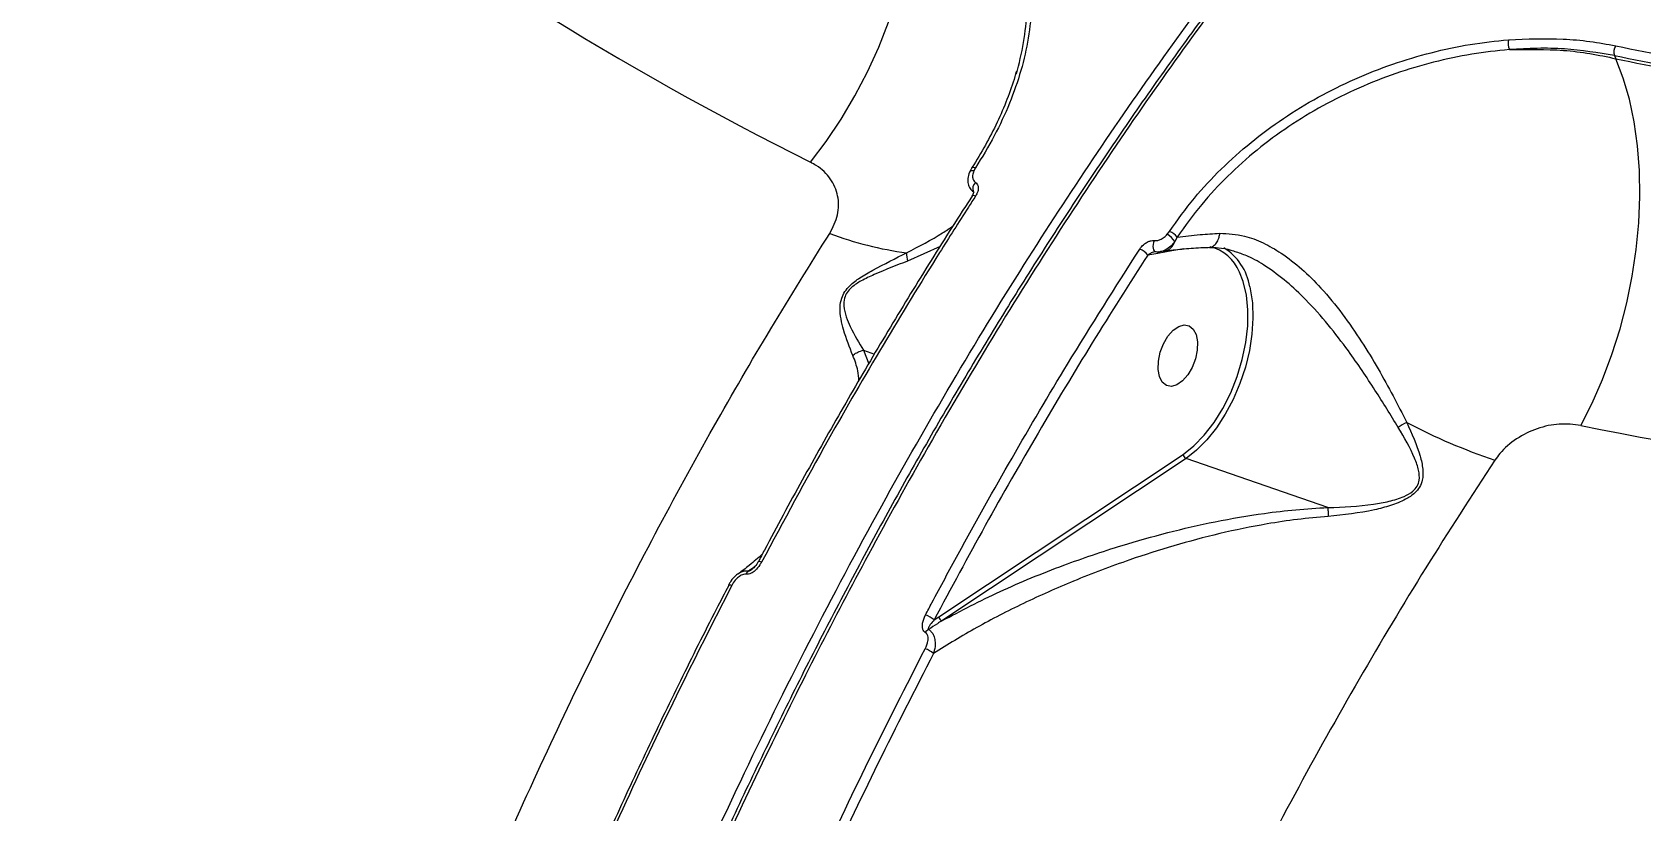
# Model space of a CAD drawing. Header units: millimetres. Extents: x -8607 to 7621, y -5747 to 4382.
# Drawn here: x 4551.7 to 4778, y -564.5 to -455 of the extents above; entities that cross this region are included whole.
import ezdxf

# ---------------------------------------------------------------- set-up
doc = ezdxf.new("R2010")
doc.units = ezdxf.units.MM
doc.layers.add('DIKOM_ОБЪЕКТ', color=7, linetype='Continuous')
doc.layers.add('DIKOM_РАЗМЕР_ОБЪЕКТА', color=7, linetype='Continuous')
doc.styles.add('style1', font='arial.ttf', dxfattribs={"width": 0.8})
doc.dimstyles.new('1-50', dxfattribs={"dimtxt": 300, "dimasz": 200, "dimexe": 100, "dimexo": 0, "dimgap": 100, "dimtad": 1, "dimtxsty": 'style1', "dimcen": 200, "dimclrd": 7, "dimclre": 7, "dimclrt": 7, "dimadec": 1, "dimazin": 2, "dimtfac": 1, "dimtmove": 0, "dimatfit": 2, "dimfxl": 0, "dimlwd": 25, "dimlwe": 18, "dimarcsym": 0})

# ---------------------------------------------------------------- blocks, each defined once
blk = doc.blocks.new('*D11')
at = {"layer": 'Defpoints', "color": 0, "transparency": 16777216}
for p in [(7619.37, -165.15), (-6826.53, -739.39), (7619.37, -5647.14)]:
    blk.add_point(p, dxfattribs=at)
at = {"layer": 'DIKOM_РАЗМЕР_ОБЪЕКТА', "color": 7, "lineweight": 18, "transparency": 16777216}
for p, q in [((7619.37, -165.15), (7619.37, -5747.14)), ((-6826.53, -739.39), (-6826.53, -5747.14))]:
    blk.add_line(p, q, dxfattribs=at)
at = {"layer": 'DIKOM_РАЗМЕР_ОБЪЕКТА', "color": 7, "lineweight": 25, "transparency": 16777216}
blk.add_line((-6626.53, -5647.14), (7419.37, -5647.14), dxfattribs=at)
at = {"layer": 'DIKOM_РАЗМЕР_ОБЪЕКТА', "color": 7, "transparency": 16777216}
for points in [[(-6626.53, -5613.8), (-6626.53, -5680.47), (-6826.53, -5647.14)], [(7419.37, -5613.8), (7419.37, -5680.47), (7619.37, -5647.14)]]:
    blk.add_solid(points, dxfattribs=at)
at = {"layer": 'DIKOM_РАЗМЕР_ОБЪЕКТА', "color": 7, "transparency": 16777216, "insert": (396.42, -5393.96), "char_height": 300, "attachment_point": 5, "style": 'style1'}
blk.add_mtext('14400', dxfattribs=at)
blk = doc.blocks.new('*D13')
at = {"layer": 'Defpoints', "color": 0, "transparency": 16777216}
for p in [(-5326.53, -191.39), (6073.47, -191.39), (6073.47, -4959.53)]:
    blk.add_point(p, dxfattribs=at)
at = {"layer": 'DIKOM_РАЗМЕР_ОБЪЕКТА', "color": 7, "lineweight": 18, "transparency": 16777216}
for p, q in [((-5326.53, -191.39), (-5326.53, -5059.53)), ((6073.47, -191.39), (6073.47, -5059.53))]:
    blk.add_line(p, q, dxfattribs=at)
at = {"layer": 'DIKOM_РАЗМЕР_ОБЪЕКТА', "color": 7, "lineweight": 25, "transparency": 16777216}
blk.add_line((-5126.53, -4959.53), (5873.47, -4959.53), dxfattribs=at)
at = {"layer": 'DIKOM_РАЗМЕР_ОБЪЕКТА', "color": 7, "transparency": 16777216}
for points in [[(-5126.53, -4926.2), (-5126.53, -4992.86), (-5326.53, -4959.53)], [(5873.47, -4926.2), (5873.47, -4992.86), (6073.47, -4959.53)]]:
    blk.add_solid(points, dxfattribs=at)
at = {"layer": 'DIKOM_РАЗМЕР_ОБЪЕКТА', "color": 7, "transparency": 16777216, "insert": (373.47, -4706.36), "char_height": 300, "attachment_point": 5, "style": 'style1'}
blk.add_mtext('11400', dxfattribs=at)

msp = doc.modelspace()

# ---------------------------------------------------------------- linework, layer by layer
at = {"layer": 'DIKOM_ОБЪЕКТ', "color": 7, "linetype": 'Continuous', "lineweight": 15}
for p, q in [((4774.277, -458.329), (4774.448, -458.775)), ((4683.887, -474.151), (4683.876, -474.173)), ((4684.392, -474.142), (4684.169, -474.558)), ((4711.384, -483.466), (4711.687, -483.078)), ((4712.783, -483.861), (4712.433, -484.486)), ((4679.439, -485.167), (4674.86, -487.236)), ((4710.068, -486.145), (4708.637, -486.384)), ((4709.72, -485.903), (4709.818, -485.9)), ((4712.036, -485.814), (4710.068, -486.145)), ((4710.55, -485.86), (4710.988, -485.803)), ((4713.688, -485.521), (4712.036, -485.814)), ((4668.674, -499.78), (4669.389, -501.674)), ((4668.674, -499.78), (4670.189, -500.303)), ((4679.262, -537.243), (4713.613, -514.419)), ((4714.028, -514.991), (4679.677, -537.815)), ((4713.613, -514.419), (4713.907, -514.215)), ((4733.963, -521.882), (4714.028, -514.991)), ((4649.658, -532.819), (4649.652, -532.837)), ((4678.577, -537.7), (4679.262, -537.243))]:
    msp.add_line(p, q, dxfattribs=at)
at = {"layer": 'DIKOM_ОБЪЕКТ', "color": 7, "linetype": 'Continuous', "lineweight": 15, "flags": 128}
for points in [[(4661.188, -473.336), (4663.405, -470.396), (4665.493, -467.28), (4667.431, -464.016), (4669.202, -460.634), (4670.79, -457.165), (4672.181, -453.64), (4673.361, -450.092), (4674.321, -446.553), (4675.051, -443.054), (4675.544, -439.629), (4675.796, -436.308), (4675.806, -433.121), (4675.572, -430.098), (4675.097, -427.267), (4674.385, -424.652)], [(4769.523, -510.336), (4771.139, -507.191), (4772.608, -503.863), (4773.917, -500.382), (4775.052, -496.781), (4776.005, -493.092), (4776.765, -489.349), (4777.327, -485.586), (4777.685, -481.837), (4777.836, -478.137), (4777.779, -474.519), (4777.513, -471.016), (4777.042, -467.661), (4776.37, -464.483), (4775.502, -461.512), (4774.448, -458.775)], [(4684.169, -474.558), (4683.996, -474.544), (4683.845, -474.555), (4683.722, -474.59), (4683.632, -474.647), (4683.585, -474.714)], [(4684.392, -474.142), (4684.252, -474.101), (4684.127, -474.081), (4684.023, -474.082), (4683.944, -474.103), (4683.891, -474.146), (4683.887, -474.151)], [(4684.425, -478.084), (4684.277, -478.041), (4684.148, -478.02), (4684.042, -478.023), (4683.965, -478.05), (4683.92, -478.097)], [(4709.524, -484.359), (4709.433, -484.612), (4709.377, -484.89), (4709.362, -485.169), (4709.388, -485.429), (4709.453, -485.647), (4709.552, -485.805), (4709.677, -485.892), (4709.72, -485.903)], [(4713.907, -514.215), (4715.129, -513.224), (4716.591, -511.722), (4717.962, -509.95), (4719.21, -507.95), (4720.305, -505.77), (4721.22, -503.464), (4721.933, -501.087), (4722.427, -498.696), (4722.689, -496.349), (4722.715, -494.103), (4722.502, -492.012), (4722.056, -490.127), (4721.536, -488.791)], [(4722.99, -490.856), (4723.055, -491.138), (4723.353, -493.107), (4723.433, -495.241), (4723.292, -497.492), (4722.933, -499.811), (4722.364, -502.149), (4721.598, -504.455), (4720.65, -506.678), (4719.543, -508.771), (4718.298, -510.688), (4716.945, -512.387), (4715.511, -513.832), (4714.028, -514.991)], [(4711.251, -504.72), (4710.679, -504.249), (4710.283, -503.477), (4710.096, -502.465), (4710.133, -501.296), (4710.391, -500.064), (4710.848, -498.869), (4711.469, -497.809), (4712.203, -496.968), (4712.989, -496.416), (4713.766, -496.196), (4714.469, -496.326), (4715.041, -496.797), (4715.437, -497.57), (4715.624, -498.582), (4715.587, -499.751), (4715.329, -500.982), (4714.872, -502.177), (4714.251, -503.237), (4713.517, -504.078), (4712.731, -504.631), (4711.954, -504.851), (4711.251, -504.72)], [(4654.321, -529.559), (4654.174, -529.514), (4654.05, -529.487), (4653.951, -529.479), (4653.883, -529.491), (4653.848, -529.521), (4653.847, -529.523)], [(4650.126, -532.866), (4649.987, -532.823), (4649.867, -532.795), (4649.771, -532.784), (4649.702, -532.791), (4649.662, -532.815), (4649.658, -532.819)]]:
    msp.add_lwpolyline(points, dxfattribs=at)
at = {"layer": 'DIKOM_ОБЪЕКТ', "color": 7, "linetype": 'Continuous', "lineweight": 15}
for centre, radius, start, end in [((4865.655, -63.628), 457.894, 221.22159, 243.47816), ((4761.747, -456.596), 2.433, 168.58174, 201.79423), ((4775.781, -457.822), 1.587, 147.34616, 198.63862), ((4860.957, -42.632), 423.269, 258.20608, 260.38607), ((4860.983, -43.069), 424.215, 258.20608, 260.38607), ((4861.23, -43.285), 424.456, 258.20236, 260.39627), ((4685.157, -477.016), 1.127, 131.78376, 206.26975), ((4681.123, -438.066), 48.434, 249.17971, 262.40944), ((4709.588, -486.363), 3.408, 33.41163, 58.19285), ((4710.848, -485.412), 2.48, 38.70588, 70.22909), ((4677.943, -486.288), 3.225, 176.22007, 197.08889), ((4706.71, -487.844), 2.417, 37.16586, 70.9648), ((4710.541, -486.215), 0.478, 137.66503, 171.57552), ((4710.646, -484), 1.851, 281.80963, 344.79087), ((4715.98, -491.042), 5.994, 22.062, 76.38614), ((4715.096, -492.149), 7.999, 9.30159, 58.17997), ((4747.388, -515.251), 5.811, 113.69861, 127.35161), ((4784.692, -434.201), 85.476, 242.36998, 251.42336), ((4866.854, -34.896), 485.301, 258.43035, 279.83692), ((4714.283, -514.369), 0.672, 184.28835, 247.69013), ((4653.204, -531.637), 1.127, 132.68701, 161.3008), ((4676.22, -540.367), 3.56, 48.52858, 71.14124), ((4679.932, -537.193), 0.672, 184.28909, 247.6901), ((4678.44, -540.17), 1.301, 119.96036, 147.01005), ((4676.066, -545.386), 3.859, 50.76031, 70.83141)]:
    msp.add_arc(centre, radius, start, end, dxfattribs=at)
for points, knots in [([(4689.662, -1104.351), (4687.377, -1103.219), (4681.383, -1100.248), (4672.055, -1094.506), (4662.068, -1087.104), (4652.81, -1078.918), (4644.489, -1070.327), (4636.835, -1061.207), (4629.89, -1051.759), (4622.956, -1041.022), (4616.14, -1028.869), (4609.686, -1015.4), (4603.995, -1001.508), (4599.163, -987.697), (4594.995, -973.689), (4591.48, -959.722), (4588.267, -944.379), (4585.473, -927.585), (4583.273, -909.581), (4581.792, -891.545), (4580.994, -874.072), (4580.781, -856.755), (4581.093, -839.843), (4581.951, -821.873), (4583.442, -802.838), (4585.624, -783.088), (4588.356, -763.695), (4591.482, -745.254), (4595.017, -727.288), (4598.861, -710.019), (4603.474, -691.422), (4608.972, -671.537), (4615.371, -650.798), (4622.18, -630.767), (4629.126, -612.014), (4636.329, -594.024), (4643.65, -576.988), (4651.831, -559.186), (4660.942, -540.717), (4670.881, -522.036), (4680.993, -504.338), (4690.926, -488.088), (4700.895, -472.795), (4710.747, -458.6), (4720.862, -444.83), (4727.773, -436.138), (4731.297, -431.707)], [0, 0, 0, 0, 0.0156509, 0.0410528, 0.0664547, 0.0899044, 0.1133542, 0.1348277, 0.1563011, 0.1771003, 0.2025022, 0.227904, 0.2513538, 0.2748036, 0.2962771, 0.3177505, 0.3385497, 0.3639515, 0.3893534, 0.4128032, 0.436253, 0.4577264, 0.4791999, 0.4999991, 0.5244807, 0.5489623, 0.5715463, 0.5941304, 0.614795, 0.6354597, 0.6554668, 0.6808687, 0.7062706, 0.7297205, 0.7531703, 0.7746438, 0.7961173, 0.8169165, 0.8423185, 0.8677204, 0.8911702, 0.9146201, 0.9360936, 0.9575671, 0.9783663, 1, 1, 1, 1]), ([(4732.651, -431.954), (4731.753, -433.053), (4728.676, -436.817), (4723.507, -443.468), (4717.158, -451.879), (4710.928, -460.472), (4704.822, -469.215), (4698.84, -478.113), (4692.979, -487.166), (4687.238, -496.378), (4681.613, -505.752), (4676.104, -515.29), (4670.71, -524.995), (4665.427, -534.869), (4660.256, -544.917), (4655.201, -555.13), (4650.278, -565.473), (4645.51, -575.905), (4640.908, -586.397), (4636.474, -596.945), (4632.207, -607.551), (4628.104, -618.221), (4624.163, -628.957), (4620.383, -639.763), (4616.764, -650.64), (4613.305, -661.593), (4610.004, -672.625), (4606.863, -683.734), (4603.889, -694.892), (4601.096, -706.051), (4598.494, -717.173), (4596.087, -728.245), (4593.871, -739.272), (4591.846, -750.258), (4590.01, -761.209), (4588.363, -772.126), (4586.904, -783.012), (4585.633, -793.871), (4584.551, -804.706), (4583.657, -815.518), (4582.952, -826.288), (4582.441, -836.974), (4582.126, -847.532), (4582.008, -857.945), (4582.085, -868.213), (4582.358, -878.342), (4582.825, -888.336), (4583.488, -898.198), (4584.345, -907.93), (4585.397, -917.534), (4586.646, -927.014), (4588.091, -936.373), (4589.732, -945.599), (4591.562, -954.661), (4593.576, -963.521), (4595.769, -972.157), (4598.139, -980.566), (4600.687, -988.753), (4603.413, -996.721), (4606.318, -1004.473), (4609.402, -1012.01), (4612.666, -1019.335), (4616.112, -1026.449), (4619.741, -1033.354), (4623.552, -1040.047), (4627.533, -1046.51), (4631.671, -1052.716), (4635.951, -1058.641), (4640.368, -1064.283), (4644.927, -1069.638), (4649.601, -1074.718), (4652.831, -1077.868), (4654.437, -1079.434)], [0, 0, 0, 0, 0.0060017, 0.0205531, 0.0351089, 0.0495914, 0.0640071, 0.0783724, 0.0927037, 0.1070175, 0.1213299, 0.1356542, 0.1500045, 0.1643971, 0.1788482, 0.1933742, 0.2079329, 0.2224373, 0.2368698, 0.251247, 0.2655853, 0.2799011, 0.2942108, 0.3085292, 0.3228687, 0.3372456, 0.3516763, 0.3661771, 0.3807369, 0.3952719, 0.4097248, 0.4241176, 0.4384667, 0.4527885, 0.4670994, 0.4814156, 0.4957482, 0.5101134, 0.5245276, 0.539007, 0.55356, 0.5681114, 0.5825887, 0.5970011, 0.6113649, 0.6256965, 0.6400123, 0.6543285, 0.6686579, 0.6830149, 0.6974158, 0.711877, 0.7264145, 0.7409716, 0.7554762, 0.7699106, 0.7842911, 0.798634, 0.8129556, 0.827272, 0.8415976, 0.8559449, 0.8703302, 0.8847694, 0.8992787, 0.9138366, 0.9283625, 0.9428083, 0.9571929, 0.9715322, 0.9858424, 1, 1, 1, 1]), ([(4733.16, -431.891), (4730.606, -435.083), (4724.802, -442.334), (4715.946, -454.139), (4706.396, -467.579), (4696.875, -481.811), (4687.221, -497.148), (4678.026, -512.712), (4669.642, -527.817), (4662.193, -542.013), (4655.026, -556.42), (4647.856, -571.694), (4640.699, -587.938), (4633.707, -604.898), (4627.086, -622.16), (4620.888, -639.596), (4615.429, -656.198), (4610.527, -672.327), (4606.017, -688.408), (4601.763, -705.018), (4597.791, -722.228), (4594.158, -739.932), (4590.991, -757.677), (4588.318, -775.329), (4586.246, -791.892), (4584.664, -807.761), (4583.497, -823.289), (4582.724, -839.023), (4582.38, -854.943), (4582.488, -870.664), (4583.102, -887.496), (4584.372, -905.301), (4586.184, -921.442), (4588.147, -934.794), (4590.204, -946.586), (4592.805, -959.122), (4596.128, -972.578), (4599.993, -985.869), (4604.438, -998.955), (4609.379, -1011.516), (4614.496, -1022.827), (4619.682, -1032.951), (4625.343, -1042.849), (4631.915, -1053), (4639.525, -1063.165), (4647.103, -1072.071), (4652.355, -1077.173), (4654.733, -1079.483)], [0, 0, 0, 0, 0.0171743, 0.039018, 0.0608996, 0.0842999, 0.1077468, 0.1327047, 0.1550631, 0.1746845, 0.1943334, 0.2165248, 0.2387561, 0.2614025, 0.2855807, 0.3081702, 0.3308016, 0.3511318, 0.3714925, 0.393684, 0.4159152, 0.4385616, 0.4627398, 0.4853293, 0.5079607, 0.5282909, 0.5486516, 0.5704975, 0.5923813, 0.6143903, 0.636438, 0.664243, 0.6921263, 0.7089593, 0.7258096, 0.7476555, 0.7695393, 0.7929439, 0.8163951, 0.8400293, 0.8637115, 0.8833263, 0.9029684, 0.9282908, 0.9536132, 0.9789947, 1, 1, 1, 1]), ([(4685.274, -430.974), (4686.321, -432.297), (4688.253, -434.735), (4690.229, -438.745), (4691.552, -442.749), (4692.275, -446.965), (4692.391, -451.35), (4691.923, -455.852), (4690.886, -460.435), (4689.264, -465.049), (4687.146, -469.65), (4685.309, -472.646), (4684.392, -474.142)], [0, 0, 0, 0, 0.1166812, 0.2150846, 0.3137979, 0.4122009, 0.510061, 0.6082268, 0.7060845, 0.8039539, 0.9021323, 1, 1, 1, 1]), ([(4690.155, -460.97), (4690.532, -459.474), (4691.286, -456.476), (4691.704, -452.071), (4691.59, -447.778), (4690.871, -443.648), (4689.566, -439.727), (4687.621, -435.799), (4685.723, -433.411), (4684.694, -432.115)], [0, 0, 0, 0, 0.1384921, 0.2774224, 0.4159196, 0.5553263, 0.6951731, 0.8345826, 1, 1, 1, 1]), ([(4711.687, -483.078), (4712.818, -481.487), (4714.993, -478.425), (4718.896, -474.255), (4723.086, -470.503), (4727.664, -467.112), (4732.57, -464.131), (4737.727, -461.576), (4743.06, -459.469), (4748.495, -457.854), (4753.966, -456.678), (4757.566, -456.302), (4759.362, -456.114)], [0, 0, 0, 0, 0.1070822, 0.2059729, 0.3051836, 0.4040767, 0.5033365, 0.6029167, 0.7021785, 0.8013468, 0.9008323, 1, 1, 1, 1]), ([(4759.362, -456.114), (4761.951, -456.006), (4765.867, -455.843), (4770.845, -456.304), (4773.242, -456.745), (4774.444, -456.965)], [0, 0, 0, 0, 0.4927635, 0.7454697, 1, 1, 1, 1]), ([(4759.488, -457.499), (4757.727, -457.682), (4754.2, -458.048), (4748.837, -459.195), (4743.51, -460.773), (4738.284, -462.832), (4733.231, -465.33), (4728.426, -468.245), (4723.942, -471.56), (4719.84, -475.23), (4716.018, -479.309), (4713.89, -482.304), (4712.783, -483.861)], [0, 0, 0, 0, 0.0992791, 0.1988747, 0.2981529, 0.3974211, 0.4970075, 0.5962723, 0.6950874, 0.794221, 0.893033, 1, 1, 1, 1]), ([(4774.277, -458.329), (4771.963, -457.952), (4768.462, -457.38), (4763.424, -457.27), (4760.803, -457.422), (4759.488, -457.499)], [0, 0, 0, 0, 0.492808, 0.7454984, 1, 1, 1, 1]), ([(4759.488, -457.499), (4762.053, -457.461), (4765.932, -457.404), (4770.87, -458.005), (4773.252, -458.518), (4774.448, -458.775)], [0, 0, 0, 0, 0.4927819, 0.7454818, 1, 1, 1, 1]), ([(4690.154, -460.514), (4690.087, -460.775), (4689.749, -462.097), (4688.863, -464.508), (4687.499, -467.729), (4685.819, -470.932), (4684.594, -473.082), (4683.864, -474.136), (4683.851, -474.156)], [0, 0, 0, 0, 0.0571387, 0.2900459, 0.5244765, 0.7598688, 0.9955439, 1, 1, 1, 1]), ([(4663.907, -483.337), (4664.343, -482.472), (4665.228, -480.711), (4665.179, -477.981), (4664.126, -475.573), (4662.583, -474.091), (4661.469, -473.488), (4661.188, -473.336)], [0, 0, 0, 0, 0.21870849, 0.44478182, 0.67940976, 0.9191985, 1, 1, 1, 1]), ([(4683.596, -474.719), (4683.557, -474.804), (4683.394, -475.155), (4683.291, -475.783), (4683.378, -476.544), (4683.694, -477.19), (4684.064, -477.457), (4684.238, -477.584)], [0, 0, 0, 0, 0.0862, 0.3544743, 0.5868755, 0.8047701, 1, 1, 1, 1]), ([(4683.976, -474.02), (4683.891, -474.141), (4683.735, -474.363), (4683.655, -474.612), (4683.619, -474.724)], [0, 0, 0, 0, 0.5466684, 1, 1, 1, 1]), ([(4684.169, -474.558), (4684.096, -474.77), (4683.963, -475.157), (4684.004, -475.661), (4684.164, -475.999), (4684.337, -476.125), (4684.406, -476.176)], [0, 0, 0, 0, 0.3467093, 0.6312456, 0.8513066, 1, 1, 1, 1]), ([(4684.406, -476.176), (4684.439, -476.197), (4684.565, -476.28), (4684.736, -476.508), (4684.832, -476.927), (4684.755, -477.485), (4684.539, -477.878), (4684.425, -478.084)], [0, 0, 0, 0, 0.0579486, 0.2245, 0.4300547, 0.7004928, 1, 1, 1, 1]), ([(4683.937, -478.107), (4683.475, -478.811), (4681.03, -482.537), (4676.715, -489.451), (4671.008, -498.838), (4665.443, -508.368), (4660.017, -518.047), (4656.159, -525.105), (4654.148, -528.978), (4653.861, -529.53)], [0, 0, 0, 0, 0.0432861, 0.2293133, 0.4148953, 0.5998205, 0.7843167, 0.9692258, 1, 1, 1, 1]), ([(4684.425, -478.084), (4684.085, -478.612), (4682.382, -481.247), (4677.991, -488.166), (4671.372, -499.016), (4662.971, -513.472), (4657.416, -523.802), (4654.321, -529.559)], [0, 0, 0, 0, 0.0321573, 0.1607921, 0.4182836, 0.6757752, 1, 1, 1, 1]), ([(4684.137, -477.476), (4684.139, -477.484), (4684.143, -477.501), (4684.127, -477.654), (4684.066, -477.856), (4683.961, -478.012), (4683.911, -478.087)], [0, 0, 0, 0, 0.2143011, 0.4442781, 0.7333919, 1, 1, 1, 1]), ([(4574.751, -935.395), (4574.231, -933.57), (4572.822, -928.625), (4570.803, -920.263), (4568.668, -910.337), (4566.798, -900.14), (4565.186, -889.727), (4563.838, -879.117), (4562.573, -866.552), (4561.561, -851.874), (4561.013, -835.147), (4561.038, -818.225), (4561.609, -801.393), (4562.703, -784.517), (4564.284, -767.754), (4566.411, -750.444), (4569.123, -732.61), (4572.44, -714.375), (4576.268, -696.248), (4580.52, -678.521), (4585.207, -661.039), (4590.265, -643.948), (4595.892, -626.569), (4602.113, -608.949), (4608.919, -591.23), (4616.116, -573.912), (4623.567, -557.259), (4631.316, -541.112), (4639.276, -525.589), (4647.38, -510.795), (4655.558, -496.693), (4661.122, -487.792), (4663.907, -483.337)], [0, 0, 0, 0, 0.0148363, 0.0402008, 0.0655653, 0.0910448, 0.1165244, 0.141812, 0.1671279, 0.2049211, 0.2428091, 0.2795665, 0.3164109, 0.3518229, 0.3873126, 0.4222067, 0.4600617, 0.4980115, 0.5348286, 0.5717326, 0.6072017, 0.6427483, 0.6776981, 0.7156472, 0.7536911, 0.7905992, 0.8275942, 0.8631503, 0.8987839, 0.9338189, 0.9668784, 1, 1, 1, 1]), ([(4674.725, -486.076), (4676.477, -485.167), (4678.813, -483.957), (4680.764, -482.622), (4681.252, -482.289)], [0, 0, 0, 0, 0.750182, 1, 1, 1, 1]), ([(4709.524, -484.359), (4709.662, -484.364), (4709.94, -484.374), (4710.445, -484.201), (4710.95, -483.9), (4711.247, -483.604), (4711.384, -483.466)], [0, 0, 0, 0, 0.2096764, 0.4181568, 0.729856, 1, 1, 1, 1]), ([(4712.783, -483.861), (4713.834, -483.731), (4715.702, -483.498), (4717.834, -483.378), (4718.767, -483.326)], [0, 0, 0, 0, 0.5623929, 1, 1, 1, 1]), ([(4717.331, -485.283), (4717.339, -485.285), (4717.521, -485.323), (4717.876, -485.135), (4718.321, -484.713), (4718.614, -484.103), (4718.732, -483.611), (4718.762, -483.369), (4718.767, -483.326)], [0, 0, 0, 0, 0.0114402, 0.2656713, 0.5199028, 0.7741353, 0.959682, 1, 1, 1, 1]), ([(4718.767, -483.326), (4719.924, -483.384), (4721.953, -483.485), (4724.867, -484.61), (4727.58, -486.144), (4730.319, -488.289), (4733.214, -491.163), (4736.044, -494.628), (4738.706, -498.495), (4741.063, -502.389), (4743.172, -506.215), (4744.426, -508.692), (4745.052, -509.93)], [0, 0, 0, 0, 0.1044896, 0.1833863, 0.2623378, 0.3558367, 0.4494206, 0.5631928, 0.6770793, 0.784506, 0.8924056, 1, 1, 1, 1]), ([(4667.166, -500.5), (4666.7, -499.356), (4666.071, -497.81), (4665.465, -495.392), (4665.292, -493.917), (4665.486, -492.569), (4666, -491.511), (4666.878, -490.498), (4668.253, -489.478), (4670.985, -487.919), (4673.156, -486.849), (4674.725, -486.076)], [0, 0, 0, 0, 0.2657862, 0.3593773, 0.4543063, 0.5177528, 0.5632827, 0.6085748, 0.6803153, 0.7688732, 1, 1, 1, 1]), ([(4677.37, -536.998), (4677.674, -536.424), (4679.194, -533.554), (4683.194, -526.135), (4689.506, -514.892), (4697.975, -500.524), (4704.09, -490.915), (4707.499, -485.559)], [0, 0, 0, 0, 0.0321573, 0.1607921, 0.4182836, 0.6757752, 1, 1, 1, 1]), ([(4708.637, -486.384), (4706.018, -490.481), (4700.777, -498.68), (4693.168, -511.386), (4685.73, -524.362), (4680.963, -533.252), (4678.577, -537.7)], [0, 0, 0, 0, 0.2491447, 0.4986289, 0.7491418, 1, 1, 1, 1]), ([(4707.499, -485.559), (4707.537, -485.503), (4707.718, -485.237), (4708.103, -484.84), (4708.642, -484.507), (4709.123, -484.343), (4709.39, -484.353), (4709.524, -484.359)], [0, 0, 0, 0, 0.0843516, 0.4026499, 0.6518232, 0.8254915, 1, 1, 1, 1]), ([(4709.652, -485.909), (4709.649, -485.909), (4709.572, -485.919), (4709.382, -485.979), (4709.068, -486.112), (4708.813, -486.261), (4708.668, -486.362), (4708.637, -486.384)], [0, 0, 0, 0, 0.00646926, 0.17649344, 0.46994515, 0.88690096, 1, 1, 1, 1]), ([(4709.652, -485.909), (4709.672, -485.906), (4709.709, -485.902), (4709.726, -485.904), (4709.722, -485.904), (4709.721, -485.903)], [0, 0, 0, 0, 0.4806927, 0.8860371, 1, 1, 1, 1]), ([(4709.722, -485.902), (4709.726, -485.903), (4709.94, -485.967), (4710.186, -485.963), (4710.407, -485.898), (4710.409, -485.897)], [0, 0, 0, 0, 0.0149711, 0.9887232, 1, 1, 1, 1]), ([(4712.433, -484.486), (4712.26, -484.709), (4711.879, -485.199), (4711.179, -485.657), (4710.649, -485.888), (4710.426, -485.889), (4710.406, -485.889)], [0, 0, 0, 0, 0.3204589, 0.7039319, 0.9745259, 1, 1, 1, 1]), ([(4711.025, -485.817), (4711.117, -485.803), (4711.965, -485.681), (4713.748, -485.505), (4715.777, -485.347), (4717.048, -485.308), (4717.346, -485.299)], [0, 0, 0, 0, 0.0499369, 0.460132, 0.8733997, 1, 1, 1, 1]), ([(4717.326, -485.343), (4717.748, -485.336), (4718.726, -485.32), (4719.989, -485.537), (4720.824, -485.848), (4721.067, -485.938)], [0, 0, 0, 0, 0.3494618, 0.8104796, 1, 1, 1, 1]), ([(4743.862, -510.631), (4742.797, -508.893), (4740.641, -505.373), (4737.323, -500.432), (4734.039, -496.136), (4731.123, -492.849), (4728.168, -490.071), (4725.442, -488.042), (4723.057, -486.641), (4721.656, -486.163), (4721.102, -485.974)], [0, 0, 0, 0, 0.18708025, 0.37898024, 0.50947717, 0.64291446, 0.74816094, 0.85601549, 0.94297693, 1, 1, 1, 1]), ([(4674.86, -487.236), (4673.3, -487.835), (4671.158, -488.657), (4668.465, -489.904), (4667.136, -490.736), (4666.31, -491.615), (4665.886, -492.564), (4665.855, -493.773), (4666.189, -495.107), (4667.155, -497.289), (4668.026, -498.785), (4668.661, -499.777), (4668.662, -499.778)], [0, 0, 0, 0, 0.2369823, 0.3252742, 0.3938178, 0.4351344, 0.4764545, 0.5364569, 0.6308586, 0.7257813, 0.9996838, 1, 1, 1, 1]), ([(4667.166, -500.5), (4667.199, -500.471), (4667.405, -500.288), (4667.884, -499.971), (4668.387, -499.846), (4668.662, -499.778)], [0, 0, 0, 0, 0.0794445, 0.4971824, 1, 1, 1, 1]), ([(4668.662, -499.778), (4668.663, -499.778), (4668.665, -499.778), (4668.67, -499.778), (4668.673, -499.779), (4668.674, -499.78)], [0, 0, 0, 0, 0.241083, 0.5651089, 1, 1, 1, 1]), ([(4668.011, -504.034), (4667.974, -503.577), (4667.877, -502.378), (4667.437, -501.218), (4667.166, -500.5)], [0, 0, 0, 0, 0.3819668, 1, 1, 1, 1]), ([(4733.97, -521.888), (4733.972, -521.888), (4736.122, -521.859), (4739.012, -521.665), (4742.577, -521.052), (4744.455, -520.483), (4745.832, -519.741), (4746.576, -518.903), (4746.907, -517.853), (4746.753, -516.508), (4745.863, -514.024), (4744.705, -512.061), (4743.862, -510.631)], [0, 0, 0, 0, 0.0003162, 0.2742187, 0.3691414, 0.4635431, 0.5235455, 0.5648656, 0.6061822, 0.6747258, 0.7630177, 1, 1, 1, 1]), ([(4745.052, -509.93), (4745.759, -511.49), (4746.738, -513.649), (4747.361, -516.367), (4747.36, -517.861), (4746.925, -519.026), (4746.125, -519.985), (4744.714, -520.899), (4742.769, -521.644), (4739.153, -522.602), (4736.19, -522.912), (4734.01, -523.14)], [0, 0, 0, 0, 0.231126, 0.3196834, 0.3914237, 0.4367156, 0.4822454, 0.5456917, 0.6388374, 0.7342148, 1, 1, 1, 1]), ([(4769.523, -510.336), (4768.538, -510.218), (4766.591, -509.984), (4763.404, -510.677), (4760.46, -512.104), (4758.494, -513.79), (4757.686, -514.913), (4757.462, -515.224)], [0, 0, 0, 0, 0.2385226, 0.4713368, 0.696805, 0.9159909, 1, 1, 1, 1]), ([(4757.462, -515.224), (4754.2, -520.236), (4747.669, -530.273), (4738.288, -545.985), (4729.229, -562.162), (4720.533, -578.845), (4712.228, -595.965), (4704.333, -613.51), (4696.887, -631.41), (4690.329, -648.537), (4684.588, -664.778), (4679.582, -680.076), (4674.934, -695.498), (4670.652, -711.034), (4666.75, -726.645), (4663.236, -742.316), (4660.123, -758), (4657.61, -772.574), (4655.609, -786.011), (4654.039, -798.283), (4652.74, -810.459), (4651.71, -822.538), (4650.95, -834.526), (4650.464, -846.369), (4650.251, -858.036), (4650.307, -869.533), (4650.633, -880.885), (4651.23, -892.091), (4652.099, -903.122), (4653.238, -913.947), (4654.643, -924.546), (4656.313, -934.917), (4658.251, -945.067), (4660.448, -954.948), (4662.894, -964.536), (4665.589, -973.838), (4668.539, -982.875), (4672.079, -992.555), (4676.301, -1002.743), (4681.312, -1013.284), (4686.74, -1023.281), (4692.568, -1032.692), (4698.783, -1041.504), (4705.381, -1049.682), (4712.33, -1057.281), (4717.26, -1061.791), (4719.727, -1064.048)], [0, 0, 0, 0, 0.0279517, 0.0559711, 0.0841497, 0.112398, 0.140846, 0.1693659, 0.1980505, 0.2268089, 0.2504876, 0.2742079, 0.2980249, 0.3218842, 0.3458643, 0.3698877, 0.3940102, 0.4181768, 0.4373171, 0.4564794, 0.475545, 0.4946105, 0.5137639, 0.5329172, 0.5518732, 0.5708292, 0.5898716, 0.608914, 0.6280087, 0.6471254, 0.6661455, 0.6851656, 0.7042731, 0.7233807, 0.7422913, 0.7612018, 0.7801984, 0.799195, 0.8241795, 0.8492136, 0.8742975, 0.8994316, 0.9244982, 0.9496151, 0.9747822, 1, 1, 1, 1]), ([(4679.677, -537.815), (4682.354, -536.415), (4687.709, -533.615), (4696.286, -530.107), (4704.249, -527.39), (4711.399, -525.371), (4718.078, -523.83), (4724.146, -522.791), (4729.463, -522.143), (4732.463, -521.969), (4733.963, -521.882)], [0, 0, 0, 0, 0.1801421, 0.3602677, 0.5134826, 0.627815, 0.7423229, 0.8564285, 0.9282344, 1, 1, 1, 1]), ([(4733.963, -521.882), (4733.964, -521.883), (4733.967, -521.884), (4733.969, -521.886), (4733.97, -521.887), (4733.97, -521.888)], [0, 0, 0, 0, 0.3909841, 0.7860417, 1, 1, 1, 1]), ([(4733.97, -521.888), (4733.974, -522.051), (4733.981, -522.351), (4733.998, -522.839), (4734.008, -523.099), (4734.01, -523.14)], [0, 0, 0, 0, 0.4994815, 0.9205566, 1, 1, 1, 1]), ([(4734.01, -523.14), (4732.566, -523.266), (4729.677, -523.517), (4724.554, -524.306), (4718.706, -525.506), (4712.268, -527.226), (4705.372, -529.436), (4698.272, -532.127), (4691.098, -535.332), (4684.479, -538.719), (4680.497, -541.172), (4678.507, -542.397)], [0, 0, 0, 0, 0.0661314, 0.1323031, 0.238336, 0.3447311, 0.4509767, 0.593956, 0.7292239, 0.864722, 1, 1, 1, 1]), ([(4654.42, -528.457), (4653.829, -528.982), (4652.761, -529.931), (4651.536, -530.843), (4650.989, -531.25)], [0, 0, 0, 0, 0.5533946, 1, 1, 1, 1]), ([(4650.926, -531.272), (4650.767, -531.402), (4650.364, -531.732), (4649.941, -532.276), (4649.746, -532.695), (4649.682, -532.831)], [0, 0, 0, 0, 0.3034757, 0.772025, 1, 1, 1, 1]), ([(4652.136, -531.276), (4652.022, -531.27), (4651.795, -531.26), (4651.375, -531.43), (4650.85, -531.816), (4650.418, -532.343), (4650.196, -532.741), (4650.126, -532.866)], [0, 0, 0, 0, 0.1388676, 0.2767759, 0.4965982, 0.8418705, 1, 1, 1, 1]), ([(4650.986, -531.246), (4651.116, -531.145), (4651.396, -530.927), (4651.908, -530.769), (4652.259, -530.795), (4652.44, -530.809)], [0, 0, 0, 0, 0.2969026, 0.6376758, 1, 1, 1, 1]), ([(4654.321, -529.559), (4654.243, -529.696), (4653.998, -530.128), (4653.516, -530.697), (4652.944, -531.11), (4652.494, -531.29), (4652.256, -531.281), (4652.136, -531.276)], [0, 0, 0, 0, 0.16055729, 0.5081498, 0.73185873, 0.86536946, 1, 1, 1, 1]), ([(4652.44, -530.809), (4652.57, -530.719), (4652.887, -530.501), (4653.202, -530.284), (4653.387, -530.156)], [0, 0, 0, 0, 0.4132697, 1, 1, 1, 1]), ([(4652.44, -530.809), (4652.466, -530.807), (4652.521, -530.805), (4652.648, -530.761), (4652.796, -530.689), (4652.898, -530.615), (4652.943, -530.582)], [0, 0, 0, 0, 0.13683185, 0.29327799, 0.6880261, 1, 1, 1, 1]), ([(4653.835, -529.517), (4653.813, -529.568), (4653.681, -529.871), (4653.364, -530.239), (4653.048, -530.531), (4652.947, -530.587), (4652.947, -530.588)], [0, 0, 0, 0, 0.1255429, 0.7399873, 0.998486, 1, 1, 1, 1]), ([(4649.693, -532.857), (4649.118, -533.954), (4646.801, -538.378), (4642.877, -546.263), (4637.926, -556.508), (4633.123, -566.88), (4628.467, -577.36), (4624.201, -587.329), (4621.563, -593.843), (4620.367, -596.796)], [0, 0, 0, 0, 0.0534962, 0.2157095, 0.3780356, 0.5404397, 0.7028859, 0.8653281, 1, 1, 1, 1]), ([(4650.126, -532.866), (4647.497, -538.023), (4642.234, -548.345), (4634.746, -564.235), (4627.532, -580.395), (4623.024, -591.385), (4620.768, -596.885)], [0, 0, 0, 0, 0.2488775, 0.4981997, 0.7488727, 1, 1, 1, 1]), ([(4677.349, -539.461), (4677.311, -539.438), (4677.189, -539.361), (4677.022, -539.127), (4676.915, -538.701), (4676.951, -537.958), (4677.204, -537.379), (4677.37, -536.998)], [0, 0, 0, 0, 0.05551849, 0.17839622, 0.34952232, 0.57289164, 1, 1, 1, 1]), ([(4678.577, -537.7), (4678.387, -537.914), (4678.105, -538.231), (4677.849, -538.64), (4677.76, -538.86), (4677.746, -538.991), (4677.781, -539.032), (4677.791, -539.043)], [0, 0, 0, 0, 0.4939038, 0.7308129, 0.8854639, 0.9700829, 1, 1, 1, 1]), ([(4679.677, -537.815), (4679.467, -537.95), (4678.837, -538.357), (4678.21, -538.768), (4677.791, -539.043)], [0, 0, 0, 0, 0.3320291, 1, 1, 1, 1]), ([(4677.333, -541.741), (4677.491, -541.378), (4677.725, -540.841), (4677.756, -540.155), (4677.658, -539.769), (4677.499, -539.555), (4677.384, -539.483), (4677.349, -539.461)], [0, 0, 0, 0, 0.4385519, 0.6486814, 0.8192315, 0.9451773, 1, 1, 1, 1]), ([(4677.791, -539.043), (4677.85, -539.078), (4678.044, -539.191), (4678.347, -539.508), (4678.628, -540.076), (4678.777, -540.938), (4678.701, -541.753), (4678.546, -542.268), (4678.507, -542.397)], [0, 0, 0, 0, 0.0635458, 0.2059318, 0.3867575, 0.5938455, 0.8977465, 1, 1, 1, 1]), ([(4647.895, -605.715), (4650.137, -600.268), (4654.624, -589.362), (4661.832, -573.259), (4669.359, -557.329), (4674.674, -546.94), (4677.333, -541.741)], [0, 0, 0, 0, 0.2488775, 0.4981996, 0.7488726, 1, 1, 1, 1]), ([(4678.507, -542.397), (4675.877, -547.538), (4670.612, -557.83), (4663.12, -573.674), (4655.903, -589.789), (4651.392, -600.749), (4649.135, -606.234)], [0, 0, 0, 0, 0.2488778, 0.4982002, 0.748873, 1, 1, 1, 1])]:
    msp.add_open_spline(points, degree=3, knots=knots, dxfattribs=at)

# ---------------------------------------------------------------- dimensions: what is measured, and where the dimension line sits
at = {"layer": 'DIKOM_РАЗМЕР_ОБЪЕКТА'}
dim = msp.add_linear_dim(base=(7619.366, -5647.135), p1=(-6826.527, -739.391), p2=(7619.366, -165.147), text='14400', dimstyle='1-50', dxfattribs=at)
dim.commit()
dim.dimension.update_dxf_attribs({"geometry": '*D11', "text_midpoint": (396.419, -5647.135), "dimtype": 160})
dim = msp.add_linear_dim(base=(6073.473, -4959.53), p1=(-5326.527, -191.391), p2=(6073.473, -191.391), dimstyle='1-50', dxfattribs=at)
dim.commit()
dim.dimension.update_dxf_attribs({"geometry": '*D13', "text_midpoint": (373.473, -4959.53), "dimtype": 160})

doc.saveas('drawing.dxf')
